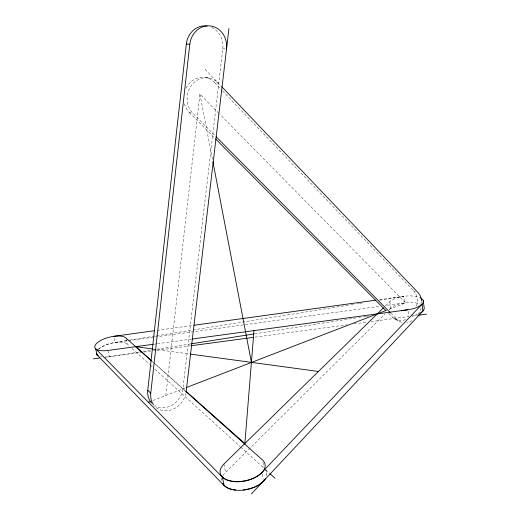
<?xml version="1.0" encoding="UTF-8"?>
<svg xmlns="http://www.w3.org/2000/svg" width="520" height="520" viewBox="0 0 520 520"><rect width="100%" height="100%" fill="white"/><g stroke="black" fill="none" stroke-linecap="round" stroke-linejoin="round"><path stroke-width="0.39" stroke-dasharray="2.6 1.95" d="M165.815 395.519L199.927 94.146L219.31 113.809M211.712 27.372A20.54 18.382 -86.9 0 1 222.807 48.822L182.936 388.888A19.351 16.497 -50.5 0 1 154.888 405.737M223.047 475.683A22.802 12.668 -11.3 0 1 225.608 472.362L384.976 313.969M389.578 309.4L390.728 308.256A17.602 7.013 -5.9 0 1 420.589 304.194M385.716 305.611L389.779 301.632A17.641 6.91 -6 0 1 419.705 297.531M152.977 400.485L185.4 387.933M389.253 309.27L405.743 302.913L219.882 114.387M126.497 340.613L115.278 342.401A16.439 6.461 -14.3 0 0 98.04 349.635M129.701 340.1L192.186 330.115M192.985 329.986L350.012 304.902M350.812 304.772L354.016 304.258M357.221 303.745L358.82 303.492M359.625 303.361L362.83 302.848M379.652 300.163L403.683 296.322L404.599 302.913L385.313 305.546M105.346 357A16.439 6.461 -14.3 0 0 109.376 356.7L139.867 351.904M143.078 351.397L152.704 349.882M153.511 349.752L155.916 349.375M156.722 349.251L190.417 343.947M254.612 333.847L358.118 317.564M358.924 317.44L360.529 317.187M363.734 316.68L366.145 316.303M366.945 316.18L368.55 315.926M157.138 330.35L193.278 325.358M379.594 299.65L403.683 296.322M127.335 340.756L115.278 342.401L113.958 337.09M128.135 340.646L380.49 306.202M154.173 344.162L156.585 343.837M157.391 343.726L191.197 339.137M103.792 357.448L140.77 352.488M143.988 352.053L150.43 351.188M153.647 350.76L156.065 350.435M156.865 350.331L190.671 345.793M255.067 337.155L346.827 324.851M354.068 323.875L366.951 322.153M370.975 321.607L408.804 316.537L407.973 310.492M411.892 316.121L417.3 315.393M222.807 48.822L225.784 48.958M206.459 77.811L210.047 78.227M185.952 88.29A20.17 18.174 -80.8 0 1 214.669 82.635L218.309 83.09A20.338 18.297 -80.7 0 0 192.244 84.442A20.338 18.297 -80.7 0 0 192.816 113.217L215.066 135.688M153.341 349.07L189.52 353.977M184.411 103.773A20.17 18.174 -80.8 0 0 189.371 112.509L192.816 113.217M222.508 90.838L413.465 290.687L415.415 291.499M388.635 313.365L392.626 317.395L397.059 319.488A17.355 13.643 -65.9 0 0 402.675 322.53M395.525 319.501L399.971 321.601M184.964 390.416L152.49 361.608L186.141 391.749M126.074 338.696L127.341 344.168L129.74 346.346M132.138 348.524L149.532 364.312M150.131 364.858L152.529 367.036M154.928 369.213L240.084 446.518M240.682 447.057L263.471 467.747M265.798 469.859L269.256 472.999M390.787 313.151L397.059 319.488M189.371 112.509L215.059 138.405M214.669 82.635L221.949 90.252M205.14 69.277L221.111 86.021M107.802 350.454L109.376 356.7M221.299 477.802L222.099 481.631M223.886 464.068L225.608 472.362M262.886 462.209L263.919 467.532M262.151 474.045L263.211 479.473M265.889 469.586L266.825 474.363M199.927 94.146L212.608 160.206M389.779 301.632L390.728 308.256M101.816 356.779A16.439 6.461 -14.3 0 1 100.321 356.479M420.654 312.8A17.602 7.013 -5.9 0 1 418.782 313.794M417.365 314.405A17.602 7.013 -5.9 0 1 411.853 316.017M421.733 301.476A17.355 13.643 -65.9 0 1 421.785 303.608M421.154 307.964A17.355 13.643 -65.9 0 1 417.697 315.387M411.957 320.71A17.355 13.643 -65.9 0 1 407.062 322.556M413.465 290.687A17.232 13.585 -65.9 0 1 416.598 305.975M405.548 319.586A17.232 13.585 -65.9 0 1 392.626 317.395M185.887 393.334A19.507 16.595 -50.6 0 1 172.575 409.416A19.507 16.595 -50.6 0 1 154.537 406.022M264.602 468.812A22.809 12.682 -11.3 0 1 266.65 475.728M98.481 349.278A16.445 6.461 -14.3 0 1 113.705 342.765A16.445 6.461 -14.3 0 1 127.341 344.168"/><path stroke-width="0.78" d="M253.981 330.616L244.849 443.541L186.173 391.488M151.548 403.007A19.351 16.497 -50.5 0 1 147.771 390.267L186.322 44.102A20.54 18.382 -86.9 0 1 207.071 26.02M153.615 404.892A19.507 16.595 -50.6 0 1 150.748 393.192L189.806 44.239A20.716 18.506 -86.7 0 1 210.535 25.98A20.716 18.506 -86.7 0 1 226.531 48.997M186.141 391.749L228.936 28.548M251.342 494L422.968 310.986L422.065 304.219L261.846 472.498A22.867 12.5 -11.3 0 1 230.458 480.863A22.867 12.5 -11.3 0 1 223.886 464.068L383.396 307.879M148.447 402.24L150.716 401.362M186.154 387.641L386.256 310.427M191.224 343.824L253.806 333.976M401.447 310.745L407.869 309.738A17.641 6.91 -6 0 0 420.368 297.837M113.77 336.329L154.726 330.681M194.077 325.247L375.576 300.203M153.368 344.272L107.802 350.454A16.478 6.37 -14.2 0 1 98.599 341.77A16.478 6.37 -14.2 0 1 125.892 337.916L151.873 361.127M192.004 339.027L407.869 309.738M93.424 358.839L99.808 357.981M191.477 345.683L253.455 337.37M418.074 315.296L426.575 314.151M186.322 44.102L189.806 44.239M152.542 348.966L135.662 346.671L151.287 360.542M190.32 354.088L318.461 371.462M185.712 391.365L262.444 459.927A22.88 12.513 -11.3 0 1 252.974 478.575A22.88 12.513 -11.3 0 1 222.346 477.106L95.596 348.699L97.13 355.01L224.114 485.563A22.809 12.682 -11.3 0 0 245.745 489.781A22.809 12.682 -11.3 0 0 265.623 478.4M269.834 473.519L275.015 478.231M147.771 390.267L150.748 393.192M216.209 136.845L390.215 312.572M215.631 138.983L385.775 310.492M221.669 86.612L418.022 292.578A17.355 13.643 -65.9 0 1 421.662 300.775M222.346 477.106L224.114 485.563M212.914 161.798L251.414 362.369M423.222 300.528L424.112 307.242A17.602 7.013 -5.9 0 1 420.654 312.8M98.306 355.713A16.439 6.461 -14.3 0 1 96.388 353.34M262.567 481.956A22.802 12.668 -11.3 0 1 259.74 484.178M258.453 484.998A22.802 12.668 -11.3 0 1 254.865 486.831M254.196 487.116A22.802 12.668 -11.3 0 1 243.23 489.899M235.722 489.957A22.802 12.668 -11.3 0 1 233.395 489.632M231.933 489.326A22.802 12.668 -11.3 0 1 227.435 487.701M226.675 487.279A22.802 12.668 -11.3 0 1 222.833 483.62M97.13 355.01A16.445 6.461 -14.3 0 1 96.33 353.47"/></g></svg>
